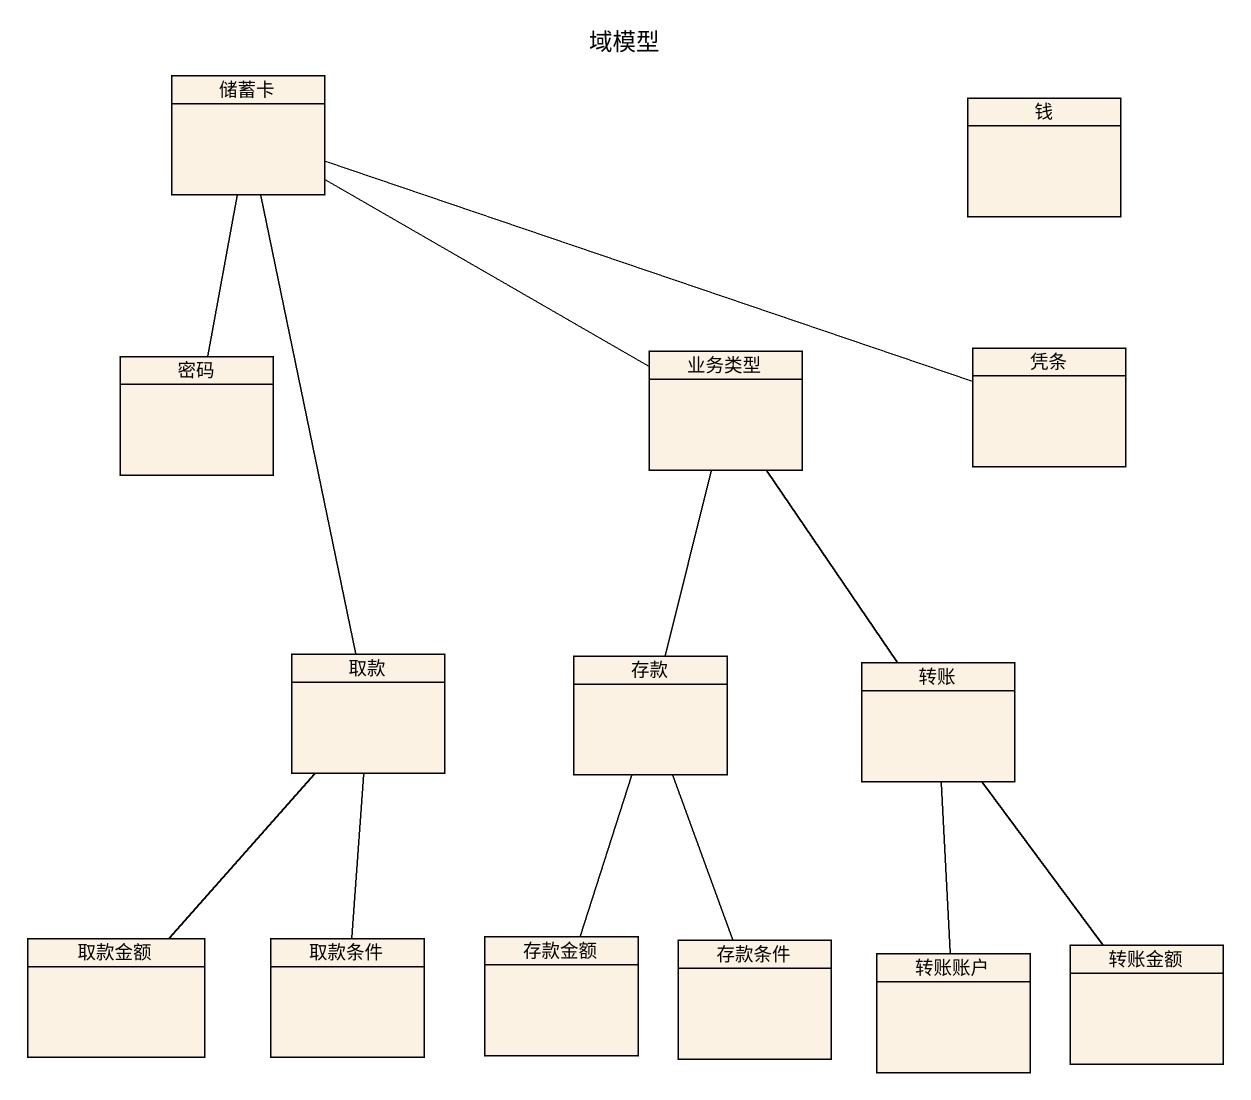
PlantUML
@startuml
title 域模型
hide circle
hide empty members
class 储蓄卡
class 钱
class 凭条
class 密码
class 业务类型
class 取款
class 存款
class 转账
class 取款金额
class 取款条件
class 存款金额
class 存款条件
class 转账账户
class 转账金额
储蓄卡 -right- 凭条
储蓄卡 -- 密码
储蓄卡 -right- 业务类型
储蓄卡 -- 取款
取款 -- 取款金额
取款 -- 取款条件
存款 -up- 业务类型
转账 -up- 业务类型
存款金额 -up- 存款
存款条件 -up- 存款
转账账户 -up- 转账
转账金额 -up- 转账
@enduml
